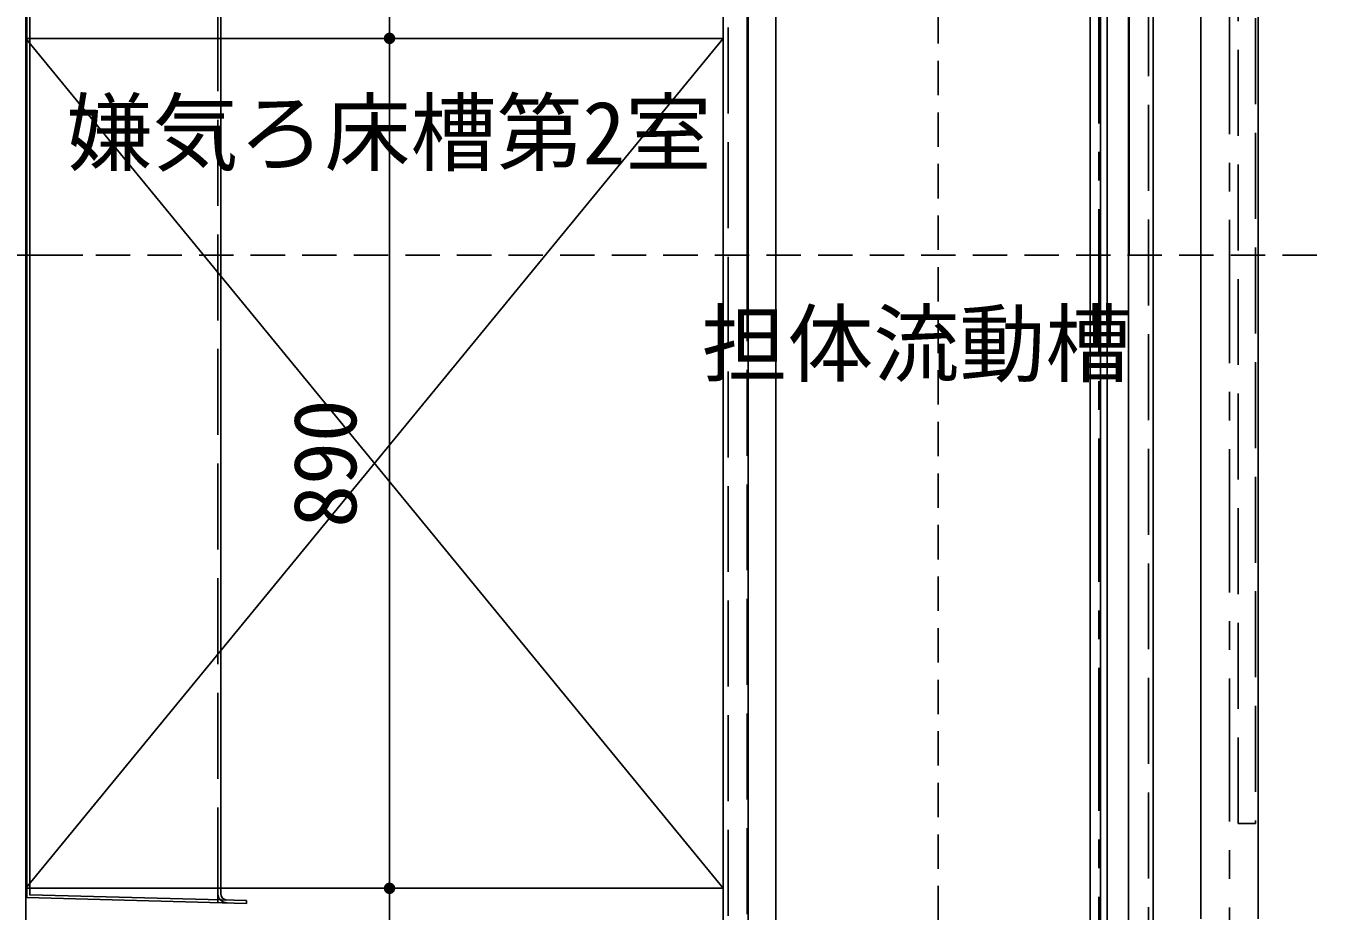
# Model space of a CAD drawing. Units: millimetres, scale not verified. Extents: x -11715 to 8910, y -9164 to 6308.
# Drawn here: x -5074 to -3720, y -3690 to -2763 of the extents above; entities that cross this region are included whole.
import ezdxf
from ezdxf.enums import TextEntityAlignment as Align

# ---------------------------------------------------------------- set-up
doc = ezdxf.new("R2010")
doc.units = ezdxf.units.MM
doc.header["$LTSCALE"] = 30
for name, pattern in [('CHAIN1', [8, 5, -1, 1, -1]), ('DASHED1', [1.8, 1.2, -0.6]), ('DASHED3', [4, 3, -1]), ('DOUBLE_CHAIN2', [12.8, 9, -1, 0.6, -0.6, 0.6, -1])]:
    doc.linetypes.add(name, pattern=pattern)
for name, color, linetype, lineweight in [('0-0_製作', 5, 'Continuous', 25), ('0-2_空気管', 3, 'Continuous', 25), ('0-4_寸法', 92, 'Continuous', 25), ('0-5_09', 3, 'Continuous', 25), ('0-6_躯体', 3, 'Continuous', 25), ('0-B_07', 3, 'Continuous', 25), ('0-C_9-6_SUNPO', 4, 'Continuous', 25), ('0-D_文字', 7, 'Continuous', 25)]:
    doc.layers.add(name, color=color, linetype=linetype, lineweight=lineweight)
doc.styles.add('ＭＳ ゴシック', font='')
doc.styles.get('ＭＳ ゴシック').set_extended_font_data('MS Gothic')

msp = doc.modelspace()

# ---------------------------------------------------------------- linework, layer by layer
at = {"layer": '0-0_製作', "color": 3}
for p, q in [((-5074.17, -2776.53), (-4344.17, -2776.53)), ((-5074.17, -2776.53), (-4344.17, -3666.53)), ((-5074.17, -3666.53), (-4344.17, -2776.53)), ((-5074.17, -3666.53), (-4344.17, -3666.53))]:
    msp.add_line(p, q, dxfattribs=at)
at = {"layer": '0-2_空気管', "linetype": 'DASHED3'}
for p, q in [((-3899.17, -2126.27), (-3899.17, -3843.12)), ((-4339.17, -2165.27), (-4339.17, -3857.7)), ((-5074.17, -3003.53), (-5074.17, -3624.22)), ((-4344.17, -3003.53), (-4344.17, -3624.22)), ((-4319.17, -3003.53), (-4319.17, -3892.25)), ((-3894.17, -3003.53), (-3894.17, -3846.53))]:
    msp.add_line(p, q, dxfattribs=at)
at = {"layer": '0-2_空気管'}
for p, q in [((-3894.17, -2126.27), (-3894.17, -3845.53)), ((-5074.17, -2165.27), (-5074.17, -3857.7)), ((-4344.17, -2165.27), (-4344.17, -3857.7)), ((-4289.17, -2154.09), (-4289.17, -3896.29)), ((-4319.17, -3003.53), (-4319.17, -2441.94)), ((-4318.2, -3891.45), (-4318.2, -2446.53)), ((-3919.79, -3895.53), (-3919.79, -2442.18)), ((-3919.17, -3003.53), (-3919.17, -2441.94)), ((-4843.17, -3682.31), (-4843.17, -3679.31))]:
    msp.add_line(p, q, dxfattribs=at)
at = {"layer": '0-2_空気管', "linetype": 'DASHED1'}
msp.add_line((-5972.88, -3003.53), (-3335.44, -3003.53), dxfattribs=at)
at = {"layer": '0-2_空気管', "linetype": 'CHAIN1'}
msp.add_line((-5164.52, -3003.53), (-5007.14, -3003.53), dxfattribs=at)
at = {"layer": '0-2_空気管'}
msp.add_lwpolyline([(-3949.17, -3896.3), (-3949.17, -2115.09), (-3903.91, -2116.27)], dxfattribs=at)
at = {"layer": '0-4_寸法', "color": 3}
for p, q in [((-4713.48, -2776.53), (-4682.18, -2776.53)), ((-4713.48, -3666.53), (-4682.18, -3666.53))]:
    msp.add_line(p, q, dxfattribs=at)
at = {"layer": '0-4_寸法'}
for points in [[(-4699.19, -2774.68), (-4693.48, -2776.53), (-4699.37, -2775.41)], [(-4698.91, -2773.98), (-4693.48, -2776.53), (-4699.19, -2774.68)], [(-4698.55, -2773.32), (-4693.48, -2776.53), (-4698.91, -2773.98)], [(-4698.1, -2772.71), (-4693.48, -2776.53), (-4698.55, -2773.32)], [(-4697.59, -2772.16), (-4693.48, -2776.53), (-4698.1, -2772.71)], [(-4697.01, -2771.68), (-4693.48, -2776.53), (-4697.59, -2772.16)], [(-4696.37, -2771.27), (-4693.48, -2776.53), (-4697.01, -2771.68)], [(-4696.37, -2771.27), (-4693.48, -2770.53), (-4693.48, -2776.53)], [(-4695.69, -2770.95), (-4693.48, -2770.53), (-4696.37, -2771.27)], [(-4694.97, -2770.72), (-4693.48, -2770.53), (-4695.69, -2770.95)], [(-4694.23, -2770.58), (-4693.48, -2770.53), (-4694.97, -2770.72)], [(-4693.48, -2770.53), (-4687.48, -2776.53), (-4693.48, -2776.53)], [(-4693.1, -2770.54), (-4687.48, -2776.53), (-4693.48, -2770.53)], [(-4692.36, -2770.64), (-4687.48, -2776.53), (-4693.1, -2770.54)], [(-4691.63, -2770.82), (-4687.48, -2776.53), (-4692.36, -2770.64)], [(-4690.93, -2771.1), (-4687.48, -2776.53), (-4691.63, -2770.82)], [(-4690.27, -2771.46), (-4687.48, -2776.53), (-4690.93, -2771.1)], [(-4690.27, -2771.46), (-4687.53, -2775.78), (-4687.48, -2776.53)], [(-4689.66, -2771.91), (-4687.53, -2775.78), (-4690.27, -2771.46)], [(-4689.66, -2771.91), (-4687.67, -2775.04), (-4687.53, -2775.78)], [(-4689.11, -2772.42), (-4687.67, -2775.04), (-4689.66, -2771.91)], [(-4689.11, -2772.42), (-4687.9, -2774.32), (-4687.67, -2775.04)], [(-4688.63, -2773), (-4687.9, -2774.32), (-4689.11, -2772.42)], [(-4688.63, -2773), (-4688.22, -2773.64), (-4687.9, -2774.32)], [(-4699.47, -2776.15), (-4693.48, -2776.53), (-4699.48, -2776.53)], [(-4699.48, -2776.53), (-4696.7, -2781.6), (-4699.43, -2777.28)], [(-4699.48, -2776.53), (-4696.03, -2781.96), (-4696.7, -2781.6)], [(-4693.48, -2776.53), (-4696.03, -2781.96), (-4699.48, -2776.53)], [(-4699.37, -2775.41), (-4693.48, -2776.53), (-4699.47, -2776.15)], [(-4699.43, -2777.28), (-4697.3, -2781.15), (-4699.29, -2778.02)], [(-4699.43, -2777.28), (-4696.7, -2781.6), (-4697.3, -2781.15)], [(-4699.29, -2778.02), (-4697.85, -2780.64), (-4699.06, -2778.74)], [(-4699.29, -2778.02), (-4697.3, -2781.15), (-4697.85, -2780.64)], [(-4699.06, -2778.74), (-4698.33, -2780.06), (-4698.74, -2779.42)], [(-4699.06, -2778.74), (-4697.85, -2780.64), (-4698.33, -2780.06)], [(-4693.48, -2776.53), (-4695.33, -2782.24), (-4696.03, -2781.96)], [(-4693.48, -2776.53), (-4694.6, -2782.42), (-4695.33, -2782.24)], [(-4693.48, -2776.53), (-4693.86, -2782.52), (-4694.6, -2782.42)], [(-4693.48, -2776.53), (-4693.48, -2782.53), (-4693.86, -2782.52)], [(-4693.48, -2776.53), (-4692.73, -2782.48), (-4693.48, -2782.53)], [(-4693.48, -2776.53), (-4691.99, -2782.34), (-4692.73, -2782.48)], [(-4693.48, -2776.53), (-4691.27, -2782.11), (-4691.99, -2782.34)], [(-4693.48, -2776.53), (-4690.59, -2781.79), (-4691.27, -2782.11)], [(-4693.48, -2776.53), (-4689.95, -2781.38), (-4690.59, -2781.79)], [(-4687.48, -2776.53), (-4689.95, -2781.38), (-4693.48, -2776.53)], [(-4687.48, -2776.53), (-4689.37, -2780.9), (-4689.95, -2781.38)], [(-4687.48, -2776.53), (-4688.86, -2780.36), (-4689.37, -2780.9)], [(-4687.48, -2776.53), (-4688.41, -2779.75), (-4688.86, -2780.36)], [(-4687.48, -2776.53), (-4688.05, -2779.09), (-4688.41, -2779.75)], [(-4687.48, -2776.53), (-4687.77, -2778.38), (-4688.05, -2779.09)], [(-4687.48, -2776.53), (-4687.59, -2777.66), (-4687.77, -2778.38)], [(-4687.48, -2776.53), (-4687.49, -2776.91), (-4687.59, -2777.66)], [(-4699.47, -3666.15), (-4693.48, -3666.53), (-4699.48, -3666.53)], [(-4699.48, -3666.53), (-4695.33, -3672.24), (-4699.43, -3667.28)], [(-4699.48, -3666.53), (-4694.6, -3672.42), (-4695.33, -3672.24)], [(-4693.48, -3666.53), (-4694.6, -3672.42), (-4699.48, -3666.53)], [(-4699.37, -3665.4), (-4693.48, -3666.53), (-4699.47, -3666.15)], [(-4699.43, -3667.28), (-4696.03, -3671.96), (-4699.29, -3668.02)], [(-4699.43, -3667.28), (-4695.33, -3672.24), (-4696.03, -3671.96)], [(-4699.19, -3664.67), (-4693.48, -3666.53), (-4699.37, -3665.4)], [(-4699.29, -3668.02), (-4696.7, -3671.59), (-4699.06, -3668.74)], [(-4699.29, -3668.02), (-4696.03, -3671.96), (-4696.7, -3671.59)], [(-4698.91, -3663.97), (-4693.48, -3666.53), (-4699.19, -3664.67)], [(-4699.06, -3668.74), (-4697.3, -3671.15), (-4698.74, -3669.42)], [(-4699.06, -3668.74), (-4696.7, -3671.59), (-4697.3, -3671.15)], [(-4698.55, -3663.31), (-4693.48, -3666.53), (-4698.91, -3663.97)], [(-4698.1, -3662.7), (-4693.48, -3666.53), (-4698.55, -3663.31)], [(-4697.59, -3662.15), (-4693.48, -3666.53), (-4698.1, -3662.7)], [(-4697.01, -3661.67), (-4693.48, -3666.53), (-4697.59, -3662.15)], [(-4697.01, -3661.67), (-4693.48, -3660.53), (-4693.48, -3666.53)], [(-4696.37, -3661.27), (-4693.48, -3660.53), (-4697.01, -3661.67)], [(-4695.69, -3660.95), (-4693.48, -3660.53), (-4696.37, -3661.27)], [(-4694.97, -3660.72), (-4693.48, -3660.53), (-4695.69, -3660.95)], [(-4694.23, -3660.58), (-4693.48, -3660.53), (-4694.97, -3660.72)], [(-4693.48, -3666.53), (-4693.86, -3672.52), (-4694.6, -3672.42)], [(-4693.48, -3666.53), (-4693.48, -3672.53), (-4693.86, -3672.52)], [(-4693.48, -3660.53), (-4687.48, -3666.53), (-4693.48, -3666.53)], [(-4693.1, -3660.54), (-4687.48, -3666.53), (-4693.48, -3660.53)], [(-4693.48, -3666.53), (-4692.73, -3672.48), (-4693.48, -3672.53)], [(-4693.48, -3666.53), (-4691.99, -3672.34), (-4692.73, -3672.48)], [(-4693.48, -3666.53), (-4691.27, -3672.11), (-4691.99, -3672.34)], [(-4693.48, -3666.53), (-4690.59, -3671.79), (-4691.27, -3672.11)], [(-4693.48, -3666.53), (-4689.95, -3671.38), (-4690.59, -3671.79)], [(-4693.48, -3666.53), (-4689.37, -3670.9), (-4689.95, -3671.38)], [(-4687.48, -3666.53), (-4689.37, -3670.9), (-4693.48, -3666.53)], [(-4692.36, -3660.63), (-4687.48, -3666.53), (-4693.1, -3660.54)], [(-4691.63, -3660.82), (-4687.48, -3666.53), (-4692.36, -3660.63)], [(-4691.63, -3660.82), (-4687.53, -3665.78), (-4687.48, -3666.53)], [(-4690.93, -3661.1), (-4687.53, -3665.78), (-4691.63, -3660.82)], [(-4690.93, -3661.1), (-4687.67, -3665.04), (-4687.53, -3665.78)], [(-4690.27, -3661.46), (-4687.67, -3665.04), (-4690.93, -3661.1)], [(-4690.27, -3661.46), (-4687.9, -3664.32), (-4687.67, -3665.04)], [(-4689.66, -3661.91), (-4687.9, -3664.32), (-4690.27, -3661.46)], [(-4689.66, -3661.91), (-4688.22, -3663.64), (-4687.9, -3664.32)], [(-4689.11, -3662.42), (-4688.22, -3663.64), (-4689.66, -3661.91)], [(-4687.48, -3666.53), (-4688.86, -3670.35), (-4689.37, -3670.9)], [(-4689.11, -3662.42), (-4688.63, -3663), (-4688.22, -3663.64)], [(-4687.48, -3666.53), (-4688.41, -3669.74), (-4688.86, -3670.35)], [(-4687.48, -3666.53), (-4688.05, -3669.08), (-4688.41, -3669.74)], [(-4687.48, -3666.53), (-4687.77, -3668.38), (-4688.05, -3669.08)], [(-4687.48, -3666.53), (-4687.59, -3667.65), (-4687.77, -3668.38)], [(-4687.48, -3666.53), (-4687.49, -3666.91), (-4687.59, -3667.65)], [(-4698.74, -3669.42), (-4697.85, -3670.64), (-4698.33, -3670.06)], [(-4698.74, -3669.42), (-4697.3, -3671.15), (-4697.85, -3670.64)]]:
    msp.add_solid(points, dxfattribs=at)
at = {"layer": '0-5_09', "linetype": 'DASHED3'}
msp.add_line((-4873.17, -3671.79), (-4873.17, -2271.04), dxfattribs=at)
at = {"layer": '0-5_09'}
for p, q in [((-4870.17, -2271.04), (-4870.17, -3671.79)), ((-5073.17, -3676.29), (-5073.17, -2276.27)), ((-5073.17, -3676.29), (-4843.17, -3682.31))]:
    msp.add_line(p, q, dxfattribs=at)
at = {"layer": '0-5_09', "linetype": 'DOUBLE_CHAIN2'}
msp.add_line((-4873.17, -3681.53), (-4873.17, -3671.79), dxfattribs=at)
at = {"layer": '0-5_09'}
msp.add_lwpolyline([(-5070.17, -2276.27), (-5070.17, -3673.37), (-4843.17, -3679.31)], dxfattribs=at)
at = {"layer": '0-5_09', "linetype": 'DASHED3'}
msp.add_arc((-4863.17, -3671.79), 10, 180, 268.5, dxfattribs=at)
at = {"layer": '0-5_09'}
msp.add_arc((-4863.17, -3671.79), 7, 180, 268.5, dxfattribs=at)
at = {"layer": '0-6_躯体', "linetype": 'CHAIN1'}
for p, q in [((-3951.17, -3825.51), (-3951.17, -2127.03)), ((-3814.17, -3836.72), (-3814.17, -2194.85))]:
    msp.add_line(p, q, dxfattribs=at)
at = {"layer": '0-6_躯体', "linetype": 'DASHED3'}
msp.add_line((-3805.17, -3598.53), (-3805.17, -2395.53), dxfattribs=at)
at = {"layer": '0-6_躯体'}
for p, q in [((-3844.17, -3698.53), (-3844.17, -2416.53)), ((-3784.17, -3698.53), (-3784.17, -2416.53)), ((-3960.17, -3760.53), (-3960.17, -2476.53)), ((-3942.17, -3760.53), (-3942.17, -2476.53))]:
    msp.add_line(p, q, dxfattribs=at)
at = {"layer": '0-6_躯体', "linetype": 'DASHED3'}
msp.add_lwpolyline([(-3787.17, -2395.53), (-3787.17, -3598.53), (-3805.17, -3598.53)], dxfattribs=at)
at = {"layer": '0-B_07', "linetype": 'DASHED1'}
msp.add_line((-4119.17, -1666.08), (-4119.17, -3933.55), dxfattribs=at)
at = {"layer": '0-C_9-6_SUNPO'}
for p, q in [((-4693.48, -2776.53), (-4693.48, -2446.53)), ((-4693.48, -3666.53), (-4693.48, -2776.53)), ((-4693.48, -3896.53), (-4693.48, -3666.53))]:
    msp.add_line(p, q, dxfattribs=at)

# ---------------------------------------------------------------- texts
at = {"layer": '0-4_寸法', "color": 4, "style": 'ＭＳ ゴシック'}
msp.add_text('890', height=65.98, rotation=90, dxfattribs=at).set_placement((-4708.48, -3289.03), align=Align.BOTTOM_LEFT)
at = {"layer": '0-D_文字', "color": 4, "style": 'ＭＳ ゴシック'}
for s, p in [('嫌気ろ床槽第2室', (-5031.5, -2928.08)), ('担体流動槽', (-4366.95, -3149.09))]:
    msp.add_text(s, height=65.98, dxfattribs=at).set_placement(p, align=Align.BOTTOM_LEFT)

doc.saveas('drawing.dxf')
